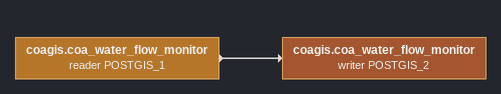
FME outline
coagis.coa_water_flow_monitor (reader POSTGIS_1)
    -> coagis.coa_water_flow_monitor (writer POSTGIS_2)
coagis.coa_water_flow_monitor (writer POSTGIS_2)
